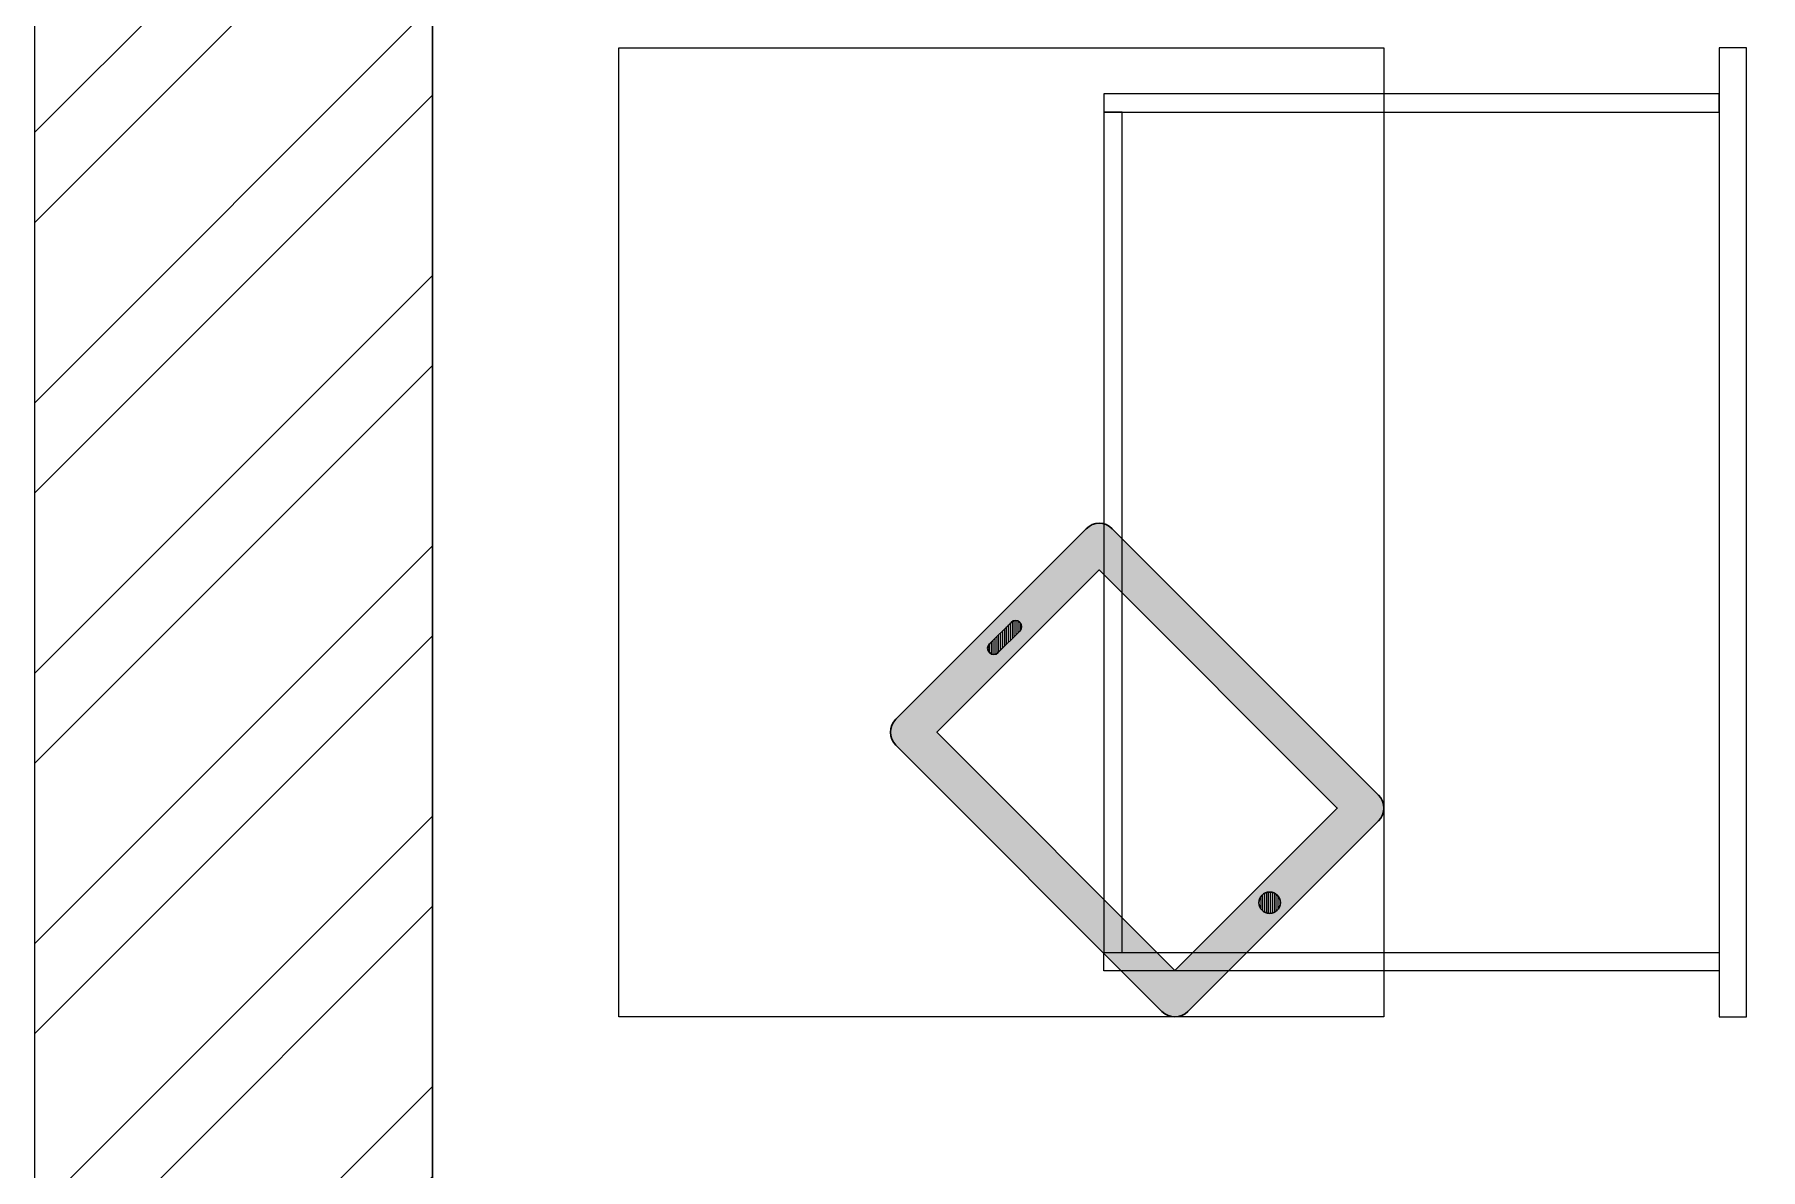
# Model space of a CAD drawing. Header units: feet. Extents: x 3153788 to 3161806, y -5765531 to -5747213.
# Drawn here: x 3154206 to 3155334, y -5748960 to -5748219 of the extents above; entities that cross this region are included whole.
import ezdxf

# ---------------------------------------------------------------- set-up
doc = ezdxf.new("R2010")
doc.units = ezdxf.units.FT
doc.header["$LTSCALE"] = 33
doc.header["$MEASUREMENT"] = 0
doc.layers.add('A-WALL', color=1, linetype='Continuous')
for name, color, linetype, lineweight in [('LENS-FURNITURE', 13, 'Continuous', 9), ('LN-HATCH', 251, 'Continuous', 0), ('PLANO-CARPET', 3, 'Continuous', 18)]:
    doc.layers.add(name, color=color, linetype=linetype, lineweight=lineweight)

# ---------------------------------------------------------------- blocks, each defined once
blk = doc.blocks.new('TRIAL SET CABINET 633x500')
at = {"layer": 'LENS-FURNITURE'}
h = blk.add_hatch(color=9, dxfattribs=at)
h.dxf.hatch_style = 1
edge = h.paths.add_edge_path()
edge.add_line((-8.54246803093703, -981.9670201920668), (115.9083254579454, -857.5162267031847))
edge.add_arc((107.4230440836399, -849.030945328879), 12.00000000009463, 315, 405)
edge.add_line((115.9083254579454, -840.5456639545736), (-58.03994271345434, -666.5973957831737))
edge.add_arc((-66.52522408775982, -675.0826771574792), 12.00000000009463, 45.00000000000002, 135)
edge.add_line((-75.01050546206531, -666.5973957831737), (-199.4612989509478, -791.0481892720562))
edge.add_arc((-190.9760175766423, -799.5334706454303), 11.99999999943607, 135.0000000031442, 225.0000000031442)
edge.add_line((-199.4612989500165, -808.0187520197359), (-25.5130307786167, -981.967020191136))
edge.add_arc((-17.02774940431148, -973.4817388177615), 11.99999999943605, 224.9999999968574, 314.9999999968578)
h.paths.add_polyline_path([(-17.02774940524252, -955.0969625067663), (89.03826777357607, -849.0309453279477), (-66.52522408775982, -693.4674534666119), (-172.5912412665784, -799.5334706454305)], flags=16)
edge = h.paths.add_edge_path(flags=16)
edge.add_line((-138.2965623782947, -741.9042679787381), (-124.1544267544522, -727.7621323548956))
edge.add_arc((-121.3259996296837, -730.5905594796641), 4.000000000031514, 45.00000000000051, 134.9999999999996, ccw=False)
edge.add_arc((-121.3259996296838, -730.5905594796641), 4.000000000031584, -45.000000000000625, 44.999999999999375, ccw=False)
edge.add_line((-118.4975725049153, -733.4189866044327), (-132.6397081287578, -747.561122228275))
edge.add_arc((-135.4681352535263, -744.7326951035067), 4.000000000031524, 225.0000000000006, 314.99999999999966, ccw=False)
edge.add_arc((-135.4681352535261, -744.7326951035066), 4.000000000031665, 135.0000000000006, 225.0000000000006, ccw=False)
edge = h.paths.add_edge_path(flags=16)
edge.add_arc((44.84409394953398, -910.9027886827243), 7, 0, 360)
at = {"layer": 'LENS-FURNITURE', "lineweight": 0}
h = blk.add_hatch(dxfattribs=at)
h.set_pattern_fill('ANSI31', color=252, scale=10, angle=405)
h.set_pattern_definition([(90, (-3772352.875833935, -3684050.327587578), (-1.25, 2e-16), [])])
edge = h.paths.add_edge_path()
edge.add_line((-138.2965623782947, -741.9042679787381), (-124.1544267544522, -727.7621323548956))
edge.add_arc((-121.3259996296837, -730.5905594796641), 4.000000000031514, 45.00000000000051, 134.9999999999996, ccw=False)
edge.add_arc((-121.3259996296838, -730.5905594796641), 4.000000000031584, -45.000000000000625, 44.999999999999375, ccw=False)
edge.add_line((-118.4975725049153, -733.4189866044327), (-132.6397081287578, -747.561122228275))
edge.add_arc((-135.4681352535263, -744.7326951035067), 4.000000000031524, 225.0000000000006, 314.99999999999966, ccw=False)
edge.add_arc((-135.4681352535261, -744.7326951035066), 4.000000000031665, 135.0000000000006, 225.0000000000006, ccw=False)
edge = h.paths.add_edge_path()
edge.add_arc((44.84409394953398, -910.9027886827243), 7, 0, 360)
blk.add_circle((0, 0), 50.09224864585668)
at = {"layer": 'LENS-FURNITURE'}
blk.add_lwpolyline([(119.4230440827086, -352.4817388160154), (119.4230440827086, -985.4817388160156), (-380.5769559172913, -985.4817388160156), (-380.5769559172913, -352.4817388160154)], close=True, dxfattribs=at)
at = {"layer": 'LENS-FURNITURE', "color": 146}
for points in [[(338.5359051078558, -352.4817388160154), (338.5359051078558, -985.4817388160156), (356.5359051078559, -985.4817388160156), (356.5359051078559, -352.4817388160154)], [(-63.4640948921442, -382.4817388160154), (-63.4640948921442, -394.4817388160154), (338.5359051078558, -394.4817388160154), (338.5359051078558, -382.4817388160154)], [(-63.4640948921442, -394.4817388160154), (-63.4640948921442, -943.4817388160153), (-51.4640948921442, -943.4817388160153), (-51.4640948921442, -394.4817388160154)], [(-63.4640948921442, -955.4817388160152), (-63.4640948921442, -943.4817388160153), (338.5359051078558, -943.4817388160153), (338.5359051078558, -955.4817388160152)]]:
    blk.add_lwpolyline(points, close=True, dxfattribs=at)
at = {"layer": 'LENS-FURNITURE', "color": 18, "lineweight": 30}
for points in [[(-8.54246803093703, -981.9670201920668), (115.9083254579454, -857.5162267031847, 0.4142135623730951), (115.9083254579454, -840.5456639545736), (-58.03994271345434, -666.5973957831737, 0.4142135623730951), (-75.01050546206531, -666.5973957831737), (-199.4612989509478, -791.0481892720562, 0.4142135623730951), (-199.4612989500165, -808.0187520197359), (-25.51303077861669, -981.967020191136, 0.4142135623730951)], [(-138.2965623782947, -741.9042679787381), (-124.1544267544522, -727.7621323548956, -0.4142135623730951), (-118.4975725049153, -727.7621323548956), (-118.4975725049153, -727.7621323548956, -0.4142135623730951), (-118.4975725049153, -733.4189866044327), (-132.6397081287578, -747.561122228275, -0.4142135623730951), (-138.2965623782947, -747.561122228275), (-138.2965623782947, -747.561122228275, -0.4142135623730951)]]:
    blk.add_lwpolyline(points, format="xyb", close=True, dxfattribs=at)
blk.add_lwpolyline([(-17.02774940524252, -955.0969625067663), (89.03826777357607, -849.0309453279477), (-66.52522408775982, -693.4674534666119), (-172.5912412665784, -799.5334706454305)], close=True, dxfattribs=at)
blk.add_circle((44.84409394953398, -910.9027886827243), 7, dxfattribs=at)
blk = doc.blocks.new('A$Ce6322096')
at = {"layer": 'LN-HATCH'}
h = blk.add_hatch(dxfattribs=at)
h.set_pattern_fill('ANSI32', color=256, scale=333, angle=180)
h.set_pattern_definition([(225, (-5671128.174949538, 5283395.960080322), (88.29995930067012, -88.29995930067015), []), (225, (-5671187.041588974, 5283395.960080322), (88.29995930067012, -88.29995930067015), [])])
h.paths.add_polyline_path([(300, -8674.826437305659), (300, 605.173562694341), (0, 605.173562694341), (0, -8674.826437305659)])
h.paths.add_polyline_path([(300, 1715.173562694341), (300, 2565.173562694341), (0, 2565.173562694341), (0, 1715.173562694341)])
h.paths.add_polyline_path([(300, 5465.173562694341), (300, 6299.173562694341), (0, 6299.173562694341), (0, 5465.173562694341)])
h.paths.add_polyline_path([(-690, 6989.173562694341), (-690, 7249.173562694341), (-7300, 7249.173562694341), (-7300, -9724.82643730566), (-7040, -9724.82643730566), (-7040, 6989.173562694341)])
at = {"layer": 'A-WALL'}
for p, q in [((-7300, 7249.173562694341), (-7300, -9724.82643730566)), ((-7040, -9434.826437304728), (-7040, 6989.173562694341)), ((-7040, 6989.173562694341), (-7040, -9724.82643730566))]:
    blk.add_line(p, q, dxfattribs=at)

msp = doc.modelspace()

# ---------------------------------------------------------------- block references
at = {"layer": 'LENS-FURNITURE'}
msp.add_blockref('TRIAL SET CABINET 633x500', (3154967.922356085, -5747875.021943476), dxfattribs=at)
at = {"layer": 'PLANO-CARPET', "color": 2}
msp.add_blockref('A$Ce6322096', (3161505.527359363, -5754462.164783603), dxfattribs=at)

doc.saveas('drawing.dxf')
